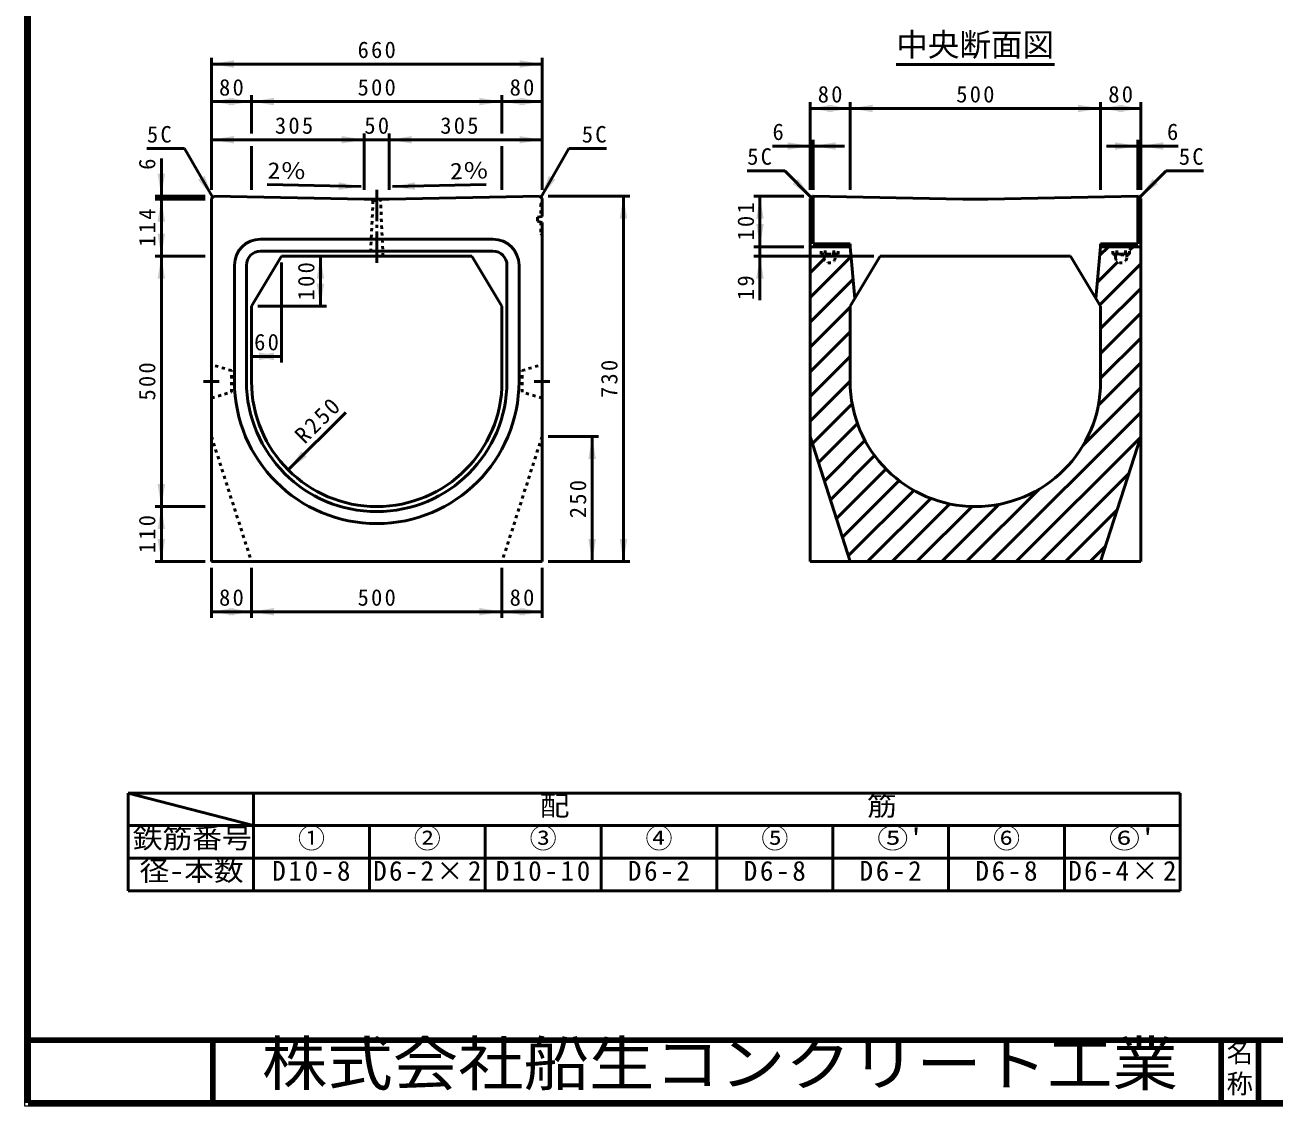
# Model space of a CAD drawing. Units: millimetres, scale not verified. Extents: x 100 to 4105, y 100 to 2870.
# Drawn here: x 100 to 2095, y 100 to 1827 of the extents above; entities that cross this region are included whole.
import ezdxf
from ezdxf.enums import TextEntityAlignment as Align

# ---------------------------------------------------------------- set-up
doc = ezdxf.new("R2010")
doc.units = ezdxf.units.MM
doc.header["$LTSCALE"] = 5
doc.linetypes.add('USER1', pattern=[2.2, 1, -1.2])
doc.linetypes.add('USER2', pattern=[13.4, 10, -1.2, 1, -1.2])
doc.layers.add('V-nasSTD', color=7, linetype='Continuous', lineweight=50)
doc.styles.add('ＭＳ ゴシック', font='')
doc.styles.get('ＭＳ ゴシック').set_extended_font_data('MS Gothic')

msp = doc.modelspace()

# ---------------------------------------------------------------- hatches: boundary and pattern name
at = {"layer": 'V-nasSTD'}
for points in [[(433.746, 1770.686), (397.746, 1764.686), (433.746, 1758.686)], [(889.746, 1758.686), (925.746, 1764.686), (889.746, 1770.686)], [(433.746, 1710.686), (397.746, 1704.686), (433.746, 1698.686)], [(425.746, 1698.686), (461.746, 1704.686), (425.746, 1710.686)], [(497.746, 1710.686), (461.746, 1704.686), (497.746, 1698.686)], [(825.746, 1698.686), (861.746, 1704.686), (825.746, 1710.686)], [(897.746, 1698.686), (861.746, 1704.686), (897.746, 1710.686)], [(889.746, 1710.686), (925.746, 1704.686), (889.746, 1698.686)], [(1389.746, 1687.686), (1353.746, 1693.686), (1389.746, 1699.686)], [(1381.746, 1699.686), (1417.746, 1693.686), (1381.746, 1687.686)], [(1453.746, 1687.686), (1417.746, 1693.686), (1453.746, 1699.686)], [(1781.746, 1699.686), (1817.746, 1693.686), (1781.746, 1687.686)], [(1853.746, 1699.686), (1817.746, 1693.686), (1853.746, 1687.686)], [(1845.746, 1687.686), (1881.746, 1693.686), (1845.746, 1699.686)], [(433.746, 1637.686), (397.746, 1643.686), (433.746, 1649.686)], [(605.746, 1649.686), (641.746, 1643.686), (605.746, 1637.686)], [(717.746, 1649.686), (681.746, 1643.686), (717.746, 1637.686)], [(889.746, 1637.686), (925.746, 1643.686), (889.746, 1649.686)], [(1317.746, 1627.686), (1353.746, 1633.686), (1317.746, 1639.686)], [(1394.546, 1627.686), (1358.546, 1633.686), (1394.546, 1639.686)], [(1840.946, 1627.686), (1876.946, 1633.686), (1840.946, 1639.686)], [(1917.746, 1627.686), (1881.746, 1633.686), (1917.746, 1639.686)], [(311.746, 1589.686), (317.746, 1553.686), (323.746, 1589.686)], [(386.942, 1585.863), (399.746, 1551.686), (376.55, 1579.863)], [(936.55, 1585.863), (923.746, 1551.686), (946.942, 1579.863)], [(1334.533, 1581.385), (1355.746, 1551.686), (1326.047, 1572.899)], [(1900.959, 1581.385), (1879.746, 1551.686), (1909.444, 1572.899)], [(600.738, 1569.719), (600.618, 1563.721), (636.731, 1569), (600.858, 1575.718)], [(722.754, 1569.719), (722.874, 1563.721), (686.761, 1569), (722.634, 1575.718)], [(323.746, 1512.886), (317.746, 1548.886), (311.746, 1512.886)], [(1061.746, 1517.686), (1055.746, 1553.686), (1049.746, 1517.686)], [(1279.746, 1517.686), (1273.746, 1553.686), (1267.746, 1517.686)], [(1267.746, 1508.886), (1273.746, 1472.886), (1279.746, 1508.886)], [(311.746, 1493.686), (317.746, 1457.686), (323.746, 1493.686)], [(323.746, 1421.686), (317.746, 1457.686), (311.746, 1421.686)], [(577.746, 1421.686), (571.746, 1457.686), (565.746, 1421.686)], [(1279.746, 1421.686), (1273.746, 1457.686), (1267.746, 1421.686)], [(565.746, 1413.686), (571.746, 1377.686), (577.746, 1413.686)], [(497.746, 1303.686), (461.746, 1297.686), (497.746, 1291.686)], [(473.746, 1291.686), (509.746, 1297.686), (473.746, 1303.686)], [(1011.746, 1133.686), (1005.746, 1169.686), (999.746, 1133.686)], [(541.538, 1145.963), (520.325, 1116.265), (550.023, 1137.478)], [(311.746, 1093.686), (317.746, 1057.686), (323.746, 1093.686)], [(323.746, 1021.686), (317.746, 1057.686), (311.746, 1021.686)], [(311.746, 1005.686), (317.746, 969.686), (323.746, 1005.686)], [(999.746, 1005.686), (1005.746, 969.686), (1011.746, 1005.686)], [(1049.746, 1005.686), (1055.746, 969.686), (1061.746, 1005.686)], [(433.746, 895.686), (397.746, 889.686), (433.746, 883.686)], [(425.746, 883.686), (461.746, 889.686), (425.746, 895.686)], [(497.746, 895.686), (461.746, 889.686), (497.746, 883.686)], [(825.746, 883.686), (861.746, 889.686), (825.746, 895.686)], [(897.746, 883.686), (861.746, 889.686), (897.746, 895.686)], [(889.746, 895.686), (925.746, 889.686), (889.746, 883.686)]]:
    msp.add_hatch(color=256, dxfattribs=at).paths.add_polyline_path(points)

# ---------------------------------------------------------------- linework, layer by layer
at = {"layer": 'V-nasSTD', "lineweight": 100}
for p, q in [((105, 2865), (105, 105)), ((105, 205), (4100, 205)), ((400, 205), (400, 105)), ((2010, 205), (2010, 105)), ((2070, 205), (2070, 105)), ((105, 105), (4100, 105))]:
    msp.add_line(p, q, dxfattribs=at)
at = {"layer": 'V-nasSTD'}
for p, q in [((397.746, 1563.686), (397.746, 1774.686)), ((397.746, 1764.686), (925.746, 1764.686)), ((925.746, 1563.686), (925.746, 1774.686)), ((1491.343, 1763.686), (1744.149, 1763.686)), ((397.746, 1704.686), (461.746, 1704.686)), ((461.746, 1653.686), (461.746, 1714.686)), ((461.746, 1704.686), (861.746, 1704.686)), ((861.746, 1653.686), (861.746, 1714.686)), ((861.746, 1704.686), (925.746, 1704.686)), ((1353.746, 1563.686), (1353.746, 1703.686)), ((1417.746, 1563.686), (1417.746, 1703.686)), ((1817.746, 1563.686), (1817.746, 1703.686)), ((1881.746, 1563.686), (1881.746, 1703.686)), ((1417.746, 1693.686), (1353.746, 1693.686)), ((1817.746, 1693.686), (1417.746, 1693.686)), ((1817.746, 1693.686), (1881.746, 1693.686)), ((641.746, 1643.686), (397.746, 1643.686)), ((641.746, 1563.686), (641.746, 1653.686)), ((641.746, 1643.686), (681.746, 1643.686)), ((681.746, 1563.686), (681.746, 1653.686)), ((681.746, 1643.686), (925.746, 1643.686)), ((1358.546, 1563.686), (1358.546, 1643.686)), ((1876.946, 1563.686), (1876.946, 1643.686)), ((354.746, 1629.628), (294.746, 1629.628)), ((354.746, 1629.628), (399.746, 1551.686)), ((461.746, 1633.686), (461.746, 1563.686)), ((861.746, 1633.686), (861.746, 1563.686)), ((968.746, 1629.628), (923.746, 1551.686)), ((968.746, 1629.628), (1028.746, 1629.628)), ((1293.746, 1633.686), (1353.746, 1633.686)), ((1353.746, 1633.686), (1358.546, 1633.686)), ((1408.546, 1633.686), (1358.546, 1633.686)), ((1826.946, 1633.686), (1876.946, 1633.686)), ((1881.746, 1633.686), (1876.946, 1633.686)), ((1941.746, 1633.686), (1881.746, 1633.686)), ((317.746, 1613.686), (317.746, 1553.686)), ((1313.32, 1594.113), (1253.32, 1594.113)), ((1313.32, 1594.113), (1355.746, 1551.686)), ((1922.172, 1594.113), (1879.746, 1551.686)), ((1922.172, 1594.113), (1982.172, 1594.113)), ((636.731, 1569), (486.761, 1571.999)), ((686.761, 1569), (836.731, 1571.999)), ((387.746, 1553.686), (307.746, 1553.686)), ((387.746, 1548.886), (307.746, 1548.886)), ((317.746, 1548.886), (317.746, 1553.686)), ((317.746, 1457.686), (317.746, 1548.886)), ((401.746, 1553.686), (397.746, 1549.686)), ((397.746, 969.686), (397.746, 1549.686)), ((641.746, 1548.886), (401.746, 1553.686)), ((641.746, 1548.886), (681.746, 1548.886)), ((681.746, 1548.886), (921.746, 1553.686)), ((921.746, 1553.686), (925.746, 1549.686)), ((925.746, 1521.286), (925.746, 1549.686)), ((935.746, 1553.686), (1065.746, 1553.686)), ((1055.746, 969.686), (1055.746, 1553.686)), ((1343.746, 1553.686), (1263.746, 1553.686)), ((1273.746, 1472.886), (1273.746, 1553.686)), ((1357.746, 1553.686), (1353.746, 1549.686)), ((1353.746, 1472.886), (1353.746, 1549.686)), ((1358.546, 1553.686), (1357.746, 1553.686)), ((1358.546, 1553.686), (1358.546, 1477.686)), ((1597.746, 1548.886), (1358.546, 1553.686)), ((1597.746, 1548.886), (1637.746, 1548.886)), ((1637.746, 1548.886), (1876.946, 1553.686)), ((1876.946, 1477.686), (1876.946, 1553.686)), ((1876.946, 1553.686), (1877.746, 1553.686)), ((1877.746, 1553.686), (1881.746, 1549.686)), ((1881.746, 1549.686), (1881.746, 1472.886)), ((918.546, 1520.086), (925.746, 1521.286)), ((918.546, 1513.686), (918.546, 1520.086)), ((925.746, 1511.686), (918.546, 1513.686)), ((925.746, 969.686), (925.746, 1511.686)), ((847.346, 1484.886), (476.146, 1484.886)), ((1358.546, 1477.686), (1417.746, 1477.686)), ((1417.746, 1477.686), (1417.746, 1472.886)), ((1876.946, 1477.686), (1817.746, 1477.686)), ((1817.746, 1477.686), (1817.746, 1472.886)), ((387.746, 1457.686), (307.746, 1457.686)), ((317.746, 1057.686), (317.746, 1457.686)), ((509.746, 1457.686), (461.746, 1377.686)), ((847.346, 1465.686), (476.146, 1465.686)), ((509.746, 1457.686), (813.746, 1457.686)), ((571.746, 1377.686), (571.746, 1457.686)), ((813.746, 1457.686), (861.746, 1377.686)), ((1343.746, 1472.886), (1263.746, 1472.886)), ((1455.746, 1457.686), (1263.746, 1457.686)), ((1273.746, 1457.686), (1273.746, 1472.886)), ((1273.746, 1387.686), (1273.746, 1457.686)), ((1417.746, 1472.886), (1353.746, 1472.886)), ((1356.26, 1472.886), (1353.746, 1470.372)), ((1353.746, 1472.886), (1353.746, 969.686)), ((1419.169, 1457.011), (1353.746, 1391.587)), ((1425.172, 1390.063), (1417.746, 1472.886)), ((1465.746, 1457.686), (1417.746, 1377.686)), ((1769.746, 1457.686), (1465.746, 1457.686)), ((1769.746, 1457.686), (1817.746, 1377.686)), ((1817.746, 1472.886), (1810.32, 1390.063)), ((1830.087, 1472.886), (1816.53, 1459.329)), ((1817.746, 1472.886), (1881.746, 1472.886)), ((1881.746, 1472.886), (1817.746, 1472.886)), ((1869.489, 1472.886), (1864.046, 1467.443)), ((1881.746, 969.686), (1881.746, 1472.886)), ((434.546, 1443.286), (434.546, 1257.686)), ((453.746, 1443.286), (453.746, 1257.686)), ((509.746, 1447.686), (509.746, 1287.686)), ((869.746, 1257.686), (869.746, 1443.286)), ((888.946, 1257.686), (888.946, 1443.286)), ((1376.244, 1453.59), (1353.746, 1431.092)), ((1845.228, 1448.625), (1812.649, 1416.047)), ((1881.746, 1445.741), (1816.225, 1380.221)), ((1422.42, 1420.757), (1353.746, 1352.083)), ((1881.746, 1405.981), (1817.746, 1341.981)), ((461.746, 1377.686), (461.746, 1257.686)), ((471.746, 1377.686), (581.746, 1377.686)), ((861.746, 1257.686), (861.746, 1377.686)), ((1417.746, 1376.322), (1353.746, 1312.322)), ((1417.746, 1377.686), (1417.746, 1257.686)), ((1817.746, 1257.686), (1817.746, 1377.686)), ((1881.746, 1366.476), (1817.746, 1302.476)), ((1417.746, 1336.818), (1353.746, 1272.818)), ((1881.746, 1326.972), (1817.746, 1262.972)), ((461.746, 1297.686), (509.746, 1297.686)), ((1417.746, 1297.314), (1353.746, 1233.314)), ((397.746, 1284.486), (397.746, 1230.886)), ((925.746, 1284.486), (925.746, 1230.886)), ((1881.746, 1287.468), (1814.136, 1219.858)), ((1417.746, 1258.066), (1353.746, 1194.066)), ((1881.746, 1247.707), (1789.862, 1155.823)), ((1420.991, 1221.806), (1357.412, 1158.228)), ((520.325, 1116.265), (612.248, 1208.189)), ((1881.746, 1208.203), (1643.229, 969.686)), ((1429.321, 1190.633), (1366.989, 1128.301)), ((935.746, 1169.686), (1015.746, 1169.686)), ((1005.746, 969.686), (1005.746, 1169.686)), ((1353.746, 1169.686), (1417.746, 969.686)), ((1441.409, 1163.319), (1376.541, 1098.451)), ((1881.281, 1168.234), (1682.733, 969.686)), ((1881.746, 1169.686), (1817.746, 969.686)), ((1456.651, 1139.16), (1386.093, 1068.601)), ((1395.72, 1038.518), (1474.902, 1117.701)), ((1495.781, 1099.179), (1405.271, 1008.669)), ((1862.812, 1110.517), (1721.981, 969.686)), ((1414.823, 978.819), (1519.49, 1083.486)), ((1719.609, 1085.57), (1603.725, 969.686)), ((387.746, 1057.686), (307.746, 1057.686)), ((317.746, 969.686), (317.746, 1057.686)), ((1546.552, 1070.787), (1445.451, 969.686)), ((1577.124, 1061.855), (1484.956, 969.686)), ((1612.528, 1057.754), (1524.46, 969.686)), ((1655.574, 1061.296), (1563.964, 969.686)), ((1844.221, 1052.422), (1761.485, 969.686)), ((1825.631, 994.328), (1800.99, 969.686)), ((387.746, 969.686), (307.746, 969.686)), ((397.746, 969.686), (925.746, 969.686)), ((397.746, 959.686), (397.746, 879.686)), ((461.746, 959.686), (461.746, 879.686)), ((861.746, 959.686), (861.746, 879.686)), ((925.746, 959.686), (925.746, 879.686)), ((935.746, 969.686), (1065.746, 969.686)), ((1881.746, 969.686), (1353.746, 969.686)), ((397.746, 889.686), (461.746, 889.686)), ((461.746, 889.686), (861.746, 889.686)), ((925.746, 889.686), (861.746, 889.686)), ((265, 600), (265, 548)), ((465, 600), (265, 600)), ((265, 600), (465, 548)), ((465, 548), (465, 600)), ((650, 600), (465, 600)), ((835, 600), (650, 600)), ((1020, 600), (835, 600)), ((1205, 600), (1020, 600)), ((1390, 600), (1205, 600)), ((1575, 600), (1390, 600)), ((1760, 600), (1575, 600)), ((1945, 600), (1760, 600)), ((1945, 548), (1945, 600)), ((265, 548), (430, 548)), ((265, 548), (265, 496)), ((465, 548), (265, 548)), ((465, 548), (650, 548)), ((465, 496), (465, 548)), ((465, 548), (465, 496)), ((650, 548), (835, 548)), ((650, 496), (650, 548)), ((650, 548), (650, 496)), ((835, 548), (1020, 548)), ((835, 496), (835, 548)), ((835, 548), (835, 496)), ((1020, 548), (1205, 548)), ((1020, 496), (1020, 548)), ((1020, 548), (1020, 496)), ((1390, 548), (1205, 548)), ((1205, 496), (1205, 548)), ((1390, 496), (1390, 548)), ((1390, 548), (1575, 548)), ((1390, 496), (1390, 548)), ((1390, 548), (1390, 496)), ((1575, 496), (1575, 548)), ((1575, 496), (1575, 548)), ((1575, 548), (1760, 548)), ((1575, 496), (1575, 548)), ((1575, 548), (1575, 496)), ((1760, 496), (1760, 548)), ((1760, 548), (1945, 548)), ((1760, 496), (1760, 548)), ((1760, 548), (1760, 496)), ((1945, 496), (1945, 548)), ((265, 496), (265, 444)), ((465, 496), (265, 496)), ((465, 496), (650, 496)), ((465, 444), (465, 496)), ((465, 496), (465, 444)), ((650, 496), (835, 496)), ((650, 444), (650, 496)), ((650, 496), (650, 444)), ((835, 496), (1020, 496)), ((835, 444), (835, 496)), ((835, 496), (835, 444)), ((1020, 496), (1205, 496)), ((1020, 444), (1020, 496)), ((1020, 496), (1020, 444)), ((1205, 496), (1390, 496)), ((1205, 444), (1205, 496)), ((1390, 444), (1390, 496)), ((1390, 496), (1575, 496)), ((1390, 444), (1390, 496)), ((1390, 496), (1390, 444)), ((1575, 444), (1575, 496)), ((1575, 444), (1575, 496)), ((1575, 496), (1760, 496)), ((1575, 444), (1575, 496)), ((1575, 496), (1575, 444)), ((1760, 444), (1760, 496)), ((1760, 496), (1945, 496)), ((1760, 444), (1760, 496)), ((1760, 496), (1760, 444)), ((1945, 444), (1945, 496)), ((265, 444), (465, 444)), ((465, 444), (650, 444)), ((650, 444), (835, 444)), ((835, 444), (1020, 444)), ((1020, 444), (1205, 444)), ((1205, 444), (1390, 444)), ((1390, 444), (1575, 444)), ((1575, 444), (1760, 444)), ((1760, 444), (1945, 444))]:
    msp.add_line(p, q, dxfattribs=at)
at = {"layer": 'V-nasSTD', "linetype": 'USER2'}
for p, q in [((661.746, 1563.886), (661.746, 1442.686)), ((410.246, 1257.686), (385.246, 1257.686)), ((913.246, 1257.686), (938.246, 1257.686))]:
    msp.add_line(p, q, dxfattribs=at)
at = {"layer": 'V-nasSTD', "linetype": 'USER1'}
for p, q in [((655.746, 1546.486), (651.746, 1457.686)), ((655.746, 1546.486), (653.346, 1548.886)), ((655.746, 1546.486), (667.746, 1546.486)), ((667.746, 1546.486), (670.146, 1548.886)), ((671.746, 1457.686), (667.746, 1546.486)), ((923.906, 1541.686), (925.746, 1543.526)), ((923.906, 1541.686), (923.906, 1520.979)), ((923.906, 1512.197), (923.906, 1493.686)), ((923.906, 1493.686), (925.746, 1491.846)), ((1371.446, 1460.886), (1371.446, 1472.886)), ((1398.446, 1472.886), (1371.446, 1472.886)), ((1398.446, 1460.886), (1371.446, 1460.886)), ((1373.446, 1459.886), (1373.246, 1460.886)), ((1396.446, 1459.886), (1373.446, 1459.886)), ((1375.946, 1455.886), (1375.946, 1459.886)), ((1377.946, 1461.886), (1377.946, 1472.886)), ((1391.946, 1461.886), (1391.946, 1472.886)), ((1393.946, 1455.886), (1393.946, 1459.886)), ((1396.446, 1459.886), (1396.646, 1460.886)), ((1398.446, 1460.886), (1398.446, 1472.886)), ((1837.046, 1460.886), (1837.046, 1472.886)), ((1837.046, 1472.886), (1864.046, 1472.886)), ((1837.046, 1460.886), (1864.046, 1460.886)), ((1839.046, 1459.886), (1838.846, 1460.886)), ((1839.046, 1459.886), (1862.046, 1459.886)), ((1841.546, 1455.886), (1841.546, 1459.886)), ((1843.546, 1461.886), (1843.546, 1472.886)), ((1857.546, 1461.886), (1857.546, 1472.886)), ((1859.546, 1455.886), (1859.546, 1459.886)), ((1862.046, 1459.886), (1862.246, 1460.886)), ((1864.046, 1460.886), (1864.046, 1472.886)), ((429.746, 1274.886), (397.746, 1284.486)), ((893.746, 1274.886), (925.746, 1284.486)), ((429.746, 1240.486), (429.746, 1274.886)), ((893.746, 1240.486), (893.746, 1274.886)), ((397.746, 1230.886), (429.746, 1240.486)), ((925.746, 1230.886), (893.746, 1240.486)), ((397.746, 1169.686), (461.746, 969.686)), ((925.746, 1169.686), (861.746, 969.686))]:
    msp.add_line(p, q, dxfattribs=at)
at = {"layer": 'V-nasSTD', "lineweight": 13}
msp.add_lwpolyline([(100, 100), (100, 2870), (4105, 2870), (4105, 100)], close=True, dxfattribs=at)
at = {"layer": 'V-nasSTD'}
for centre, radius, start, end in [((476.146, 1443.286), 41.6, 90, 180), ((847.346, 1443.286), 41.6, 0, 90), ((476.146, 1443.286), 22.4, 90, 180), ((847.346, 1443.286), 22.4, 0, 90), ((661.746, 1257.686), 227.2, 180, 270), ((661.746, 1257.686), 208, 180, 270), ((661.746, 1257.686), 200, 180, 270), ((661.746, 1257.686), 200, 270, 0), ((661.746, 1257.686), 227.2, 270, 0), ((661.746, 1257.686), 208, 270, 0), ((1617.746, 1257.686), 200, 180, 270), ((1617.746, 1257.686), 200, 270, 0)]:
    msp.add_arc(centre, radius, start, end, dxfattribs=at)
at = {"layer": 'V-nasSTD', "linetype": 'USER1'}
for centre, radius, start, end in [((1370.946, 1485.886), 25, 271.14576, 286.2602), ((1384.946, 1485.886), 25, 253.7398, 286.2602), ((1398.946, 1485.886), 25, 253.7398, 268.85424), ((1836.546, 1485.886), 25, 271.14576, 286.2602), ((1850.546, 1485.886), 25, 253.7398, 286.2602), ((1864.546, 1485.886), 25, 253.7398, 268.85424), ((1384.946, 1455.886), 9, 180, 0), ((1850.546, 1455.886), 9, 180, 0)]:
    msp.add_arc(centre, radius, start, end, dxfattribs=at)

# ---------------------------------------------------------------- texts
at = {"layer": 'V-nasSTD', "style": 'ＭＳ ゴシック'}
for s, height, p in [('中央断面図', 36.95, (1491.343, 1814.086)), ('6', 26.39, (1293.746, 1669.686)), ('6', 26.39, (1923.746, 1669.686)), ('①', 31.67, (535.9, 543.6)), ('②', 31.67, (720.9, 543.6)), ('③', 31.67, (905.9, 543.6)), ('④', 31.67, (1090.9, 543.6)), ('⑤', 31.67, (1275.9, 543.6)), ('⑥', 31.67, (1645.9, 543.6)), ('名', 30.79, (2018.982, 200.999)), ('称', 30.79, (2018.976, 151.01))]:
    msp.add_text(s, height=height, dxfattribs=at).set_placement(p, align=Align.TOP_LEFT)
msp.add_text('6', height=26.39, rotation=90, dxfattribs=at).set_placement((281.746, 1595.686), align=Align.TOP_LEFT)
at = {"layer": 'V-nasSTD', "style": 'ＭＳ ゴシック', "width": 1.15}
for rotation, p in [(358.854, (487.481, 1607.992)), (1.146, (778.423, 1606.84))]:
    msp.add_text('2％', height=26.39, rotation=rotation, dxfattribs=at).set_placement(p, align=Align.TOP_LEFT)
at = {"layer": 'V-nasSTD', "style": 'ＭＳ ゴシック'}
for s, height, width, p in [('配\u3000\u3000\u3000\u3000\u3000\u3000\u3000\u3000\u3000\u3000筋', 31.67, 1.1, (922.04, 595.6)), ('鉄筋番号', 31.67, 1.1, (272.12, 543.6)), ("⑤'", 31.67, 1.15, (1460.9, 543.6)), ("⑥'", 31.67, 1.15, (1830.9, 543.6)), ('径-本数', 31.67, 1.1, (282.92, 491.6)), ('株式会社船生コンクリート工業', 69.65, 1.1, (478.279, 202.55))]:
    msp.add_text(s, height=height, dxfattribs=dict(at, width=width)).set_placement(p, align=Align.TOP_LEFT)
at = {"layer": 'V-nasSTD', "attachment_point": 1, "style": 'ＭＳ ゴシック'}
for s, insert, char_height in [('\\T1.2;660', (631.146, 1800.686), 26.39), ('\\T1.2;80', (409.946, 1740.686), 26.39), ('\\T1.2;500', (631.146, 1740.686), 26.39), ('\\T1.2;80', (873.946, 1740.686), 26.39), ('\\T1.2;80', (1365.946, 1729.686), 26.39), ('\\T1.2;500', (1587.146, 1729.686), 26.39), ('\\T1.2;80', (1829.946, 1729.686), 26.39), ('\\T1.2;305', (499.146, 1679.686), 26.39), ('\\T1.2;50', (641.946, 1679.686), 26.39), ('\\T1.2;305', (763.146, 1679.686), 26.39), ('\\T1.2;5C', (294.746, 1665.628), 26.39), ('\\T1.2;5C', (989.146, 1665.628), 26.39), ('\\T1.2;5C', (1253.32, 1630.113), 26.39), ('\\T1.2;5C', (1942.572, 1630.113), 26.39), ('\\T1.2;60', (465.946, 1333.686), 26.39), ('\\T1.2;80', (409.946, 925.686), 26.39), ('\\T1.2;500', (631.146, 925.686), 26.39), ('\\T1.2;80', (873.946, 925.686), 26.39), ('\\T1.2;D10-8', (494.86, 491.6), 31.67), ('\\T1.17;D6-2×2', (656.1, 491.6), 31.67), ('\\T1.2;D10-10', (851.9, 491.6), 31.67), ('\\T1.2;D6-2', (1062.82, 491.6), 31.67), ('\\T1.2;D6-8', (1247.82, 491.6), 31.67), ('\\T1.2;D6-2', (1432.82, 491.6), 31.67), ('\\T1.2;D6-8', (1617.82, 491.6), 31.67), ('\\T1.17;D6-4×2', (1766.1, 491.6), 31.67)]:
    msp.add_mtext(s, dxfattribs=dict(at, insert=insert, char_height=char_height))
at = {"layer": 'V-nasSTD', "char_height": 26.39, "attachment_point": 1, "style": 'ＭＳ ゴシック'}
for s, insert, rotation in [('\\T1.2;101', (1237.746, 1482.686), 90), ('\\T1.2;114', (281.746, 1472.686), 90), ('\\T1.2;100', (535.746, 1387.086), 90), ('\\T1.2;19', (1237.746, 1387.686), 90), ('\\T1.2;500', (281.746, 1227.086), 90), ('\\T1.2;730', (1019.746, 1231.086), 90), ('\\T1.2;R250', (528.244, 1175.096), 45), ('\\T1.2;250', (969.746, 1039.086), 90), ('\\T1.2;110', (281.746, 983.086), 90)]:
    msp.add_mtext(s, dxfattribs=dict(at, insert=insert, rotation=rotation))

doc.saveas('drawing.dxf')
